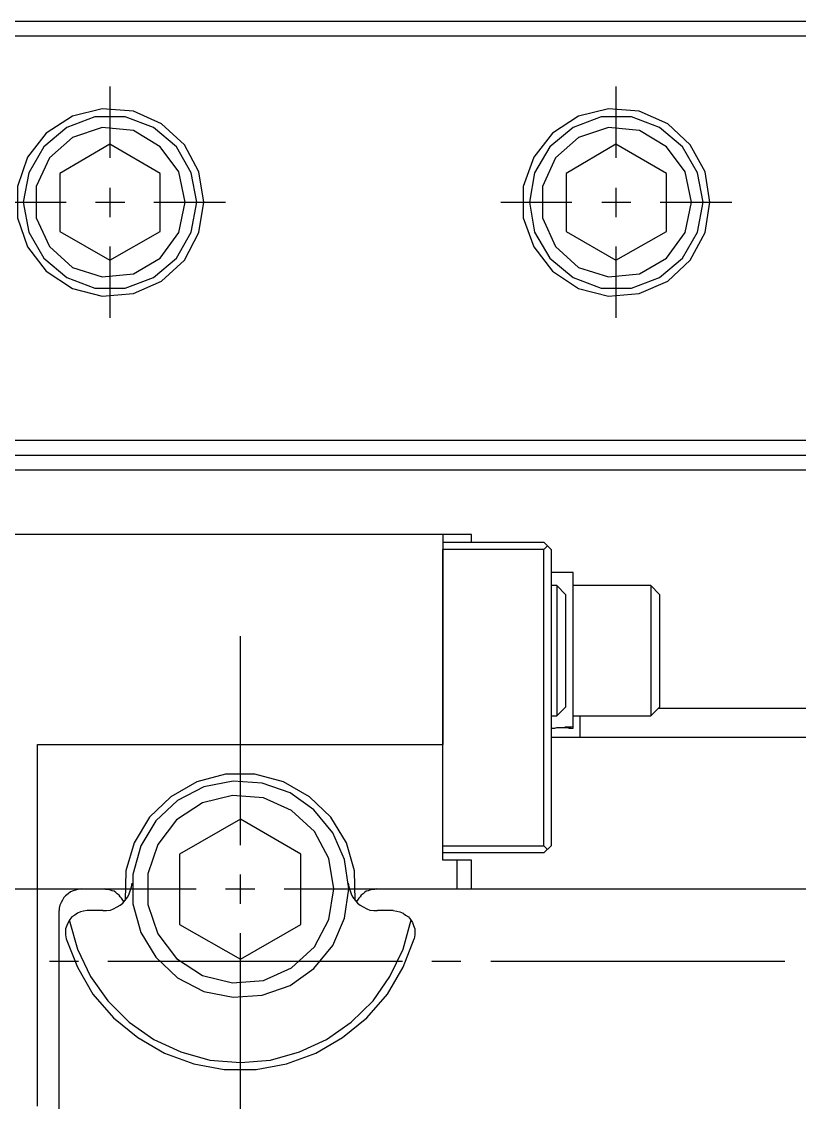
# Model space of a CAD drawing. Header units: millimetres. Extents: x -211 to 45495, y 24 to 52952.
# Drawn here: x 22972.2 to 23079.7, y 28342.5 to 28492 of the extents above; entities that cross this region are included whole.
import ezdxf

# ---------------------------------------------------------------- set-up
doc = ezdxf.new("R2010")
doc.units = ezdxf.units.MM
doc.layers.add('Layer2', color=7, linetype='Continuous')

# ---------------------------------------------------------------- blocks, each defined once
blk = doc.blocks.new('BLKF819')
at = {"layer": 'Layer2', "color": 7, "linetype": 'Continuous', "lineweight": 25}
for p, q in [((22978.77, 28367.76), (22979.89, 28363.71)), ((22979.89, 28363.71), (22981.7, 28359.92)), ((23023.12, 28359.92), (23024.93, 28363.71)), ((22981.7, 28359.92), (22984.11, 28356.56)), ((23020.8, 28356.56), (23023.12, 28359.92)), ((22984.11, 28356.56), (22987.04, 28353.63)), ((23017.78, 28353.63), (23020.8, 28356.56)), ((22987.04, 28353.63), (22990.48, 28351.22)), ((23014.34, 28351.22), (23017.78, 28353.63)), ((22990.48, 28351.22), (22994.19, 28349.5)), ((23010.63, 28349.5), (23014.34, 28351.22)), ((22994.19, 28349.5), (22998.23, 28348.38)), ((23006.59, 28348.38), (23010.63, 28349.5)), ((22998.23, 28348.38), (23002.45, 28348.04)), ((23002.45, 28348.04), (23006.59, 28348.38))]:
    blk.add_line(p, q, dxfattribs=at)
blk = doc.blocks.new('BLKF820')
at = {"layer": 'Layer2', "color": 7, "linetype": 'Continuous', "lineweight": 25}
for p, q in [((22978.34, 28365.17), (22979.89, 28361.21)), ((22979.89, 28361.21), (22982.04, 28357.51)), ((23022.78, 28357.51), (23024.93, 28361.21)), ((22982.04, 28357.51), (22984.89, 28354.24)), ((23019.93, 28354.24), (23022.78, 28357.51)), ((22984.89, 28354.24), (22988.24, 28351.48)), ((23016.58, 28351.48), (23019.93, 28354.24)), ((22988.24, 28351.48), (22991.95, 28349.33)), ((23012.87, 28349.33), (23016.58, 28351.48)), ((22991.95, 28349.33), (22995.99, 28347.86)), ((23008.83, 28347.86), (23012.87, 28349.33)), ((22995.99, 28347.86), (23000.21, 28347.09)), ((23000.21, 28347.09), (23004.61, 28347.09)), ((23004.61, 28347.09), (23008.83, 28347.86))]:
    blk.add_line(p, q, dxfattribs=at)
blk = doc.blocks.new('BLKF821')
at = {"layer": 'Layer2', "color": 7, "linetype": 'Continuous', "lineweight": 25}
for p, q in [((22986.87, 28370.94), (22987.04, 28371.37)), ((22987.04, 28371.37), (22987.21, 28371.8)), ((22987.21, 28371.8), (22987.38, 28372.32)), ((22984.89, 28369.31), (22985.4, 28369.56)), ((22985.4, 28369.56), (22985.83, 28369.82)), ((22985.83, 28369.82), (22986.18, 28370.08)), ((22986.18, 28370.08), (22986.52, 28370.51)), ((22986.52, 28370.51), (22986.87, 28370.94)), ((22983.42, 28369.05), (22983.94, 28369.05)), ((22983.94, 28369.05), (22984.46, 28369.13)), ((22984.46, 28369.13), (22984.89, 28369.31))]:
    blk.add_line(p, q, dxfattribs=at)
blk = doc.blocks.new('BLKF822')
at = {"layer": 'Layer2', "color": 7, "linetype": 'Continuous', "lineweight": 25}
for p, q in [((23017.35, 28372.84), (23017.44, 28372.32)), ((23017.44, 28372.32), (23017.61, 28371.8)), ((23017.61, 28371.8), (23017.78, 28371.37)), ((23017.78, 28371.37), (23017.95, 28370.94)), ((23017.95, 28370.94), (23018.3, 28370.51)), ((23018.3, 28370.51), (23018.64, 28370.08)), ((23018.64, 28370.08), (23018.99, 28369.82)), ((23018.99, 28369.82), (23019.42, 28369.56)), ((23019.42, 28369.56), (23019.93, 28369.31)), ((23019.93, 28369.31), (23020.36, 28369.13)), ((23020.36, 28369.13), (23020.88, 28369.05))]:
    blk.add_line(p, q, dxfattribs=at)
blk = doc.blocks.new('BLKF823')
at = {"layer": 'Layer2', "color": 7, "linetype": 'Continuous', "lineweight": 25}
for p, q in [((23023.55, 28369.05), (23024.07, 28368.96)), ((23024.07, 28368.96), (23024.5, 28368.88)), ((23024.5, 28368.88), (23024.93, 28368.7)), ((23024.93, 28368.7), (23025.27, 28368.44)), ((23025.27, 28368.44), (23025.7, 28368.19)), ((23025.7, 28368.19), (23025.96, 28367.84)), ((23025.96, 28367.84), (23026.22, 28367.41)), ((23026.22, 28367.41), (23026.39, 28366.98)), ((23026.39, 28366.98), (23026.57, 28366.55)), ((23026.57, 28366.55), (23026.57, 28366.12)), ((23026.57, 28366.12), (23026.57, 28365.69))]:
    blk.add_line(p, q, dxfattribs=at)
blk = doc.blocks.new('BLKF824')
at = {"layer": 'Layer2', "color": 7, "linetype": 'Continuous', "lineweight": 25}
for p, q in [((22979.12, 28368.19), (22978.86, 28367.84)), ((22979.55, 28368.44), (22979.12, 28368.19)), ((22979.89, 28368.7), (22979.55, 28368.44)), ((22980.32, 28368.88), (22979.89, 28368.7)), ((22980.75, 28368.96), (22980.32, 28368.88)), ((22981.27, 28369.05), (22980.75, 28368.96)), ((22978.43, 28366.98), (22978.26, 28366.55)), ((22978.26, 28366.55), (22978.26, 28366.12)), ((22978.6, 28367.41), (22978.43, 28366.98)), ((22978.86, 28367.84), (22978.6, 28367.41)), ((22978.26, 28366.12), (22978.26, 28365.69))]:
    blk.add_line(p, q, dxfattribs=at)
blk = doc.blocks.new('BLKF825')
at = {"layer": 'Layer2', "color": 7, "linetype": 'Continuous', "lineweight": 25}
for p, q in [((23000.39, 28387.91), (22996.43, 28386.87)), ((23004.43, 28387.91), (23000.39, 28387.91)), ((23008.4, 28386.87), (23004.43, 28387.91)), ((22996.43, 28386.87), (22992.81, 28384.81)), ((23012.01, 28384.81), (23008.4, 28386.87)), ((22992.81, 28384.81), (22989.88, 28381.96)), ((23014.94, 28381.96), (23012.01, 28384.81)), ((22989.88, 28381.96), (22987.73, 28378.43)), ((23017.09, 28378.43), (23014.94, 28381.96)), ((22987.73, 28378.43), (22986.61, 28374.56)), ((23018.21, 28374.56), (23017.09, 28378.43)), ((23018.3, 28370.43), (23018.21, 28374.56))]:
    blk.add_line(p, q, dxfattribs=at)
blk = doc.blocks.new('BLKF852')
at = {"layer": 'Layer2', "color": 7, "linetype": 'Continuous', "lineweight": 25}
blk.add_line((23209.39, 28434.06), (22881.38, 28434.06), dxfattribs=at)
blk = doc.blocks.new('BLKF1037')
at = {"layer": 'Layer2', "color": 7, "linetype": 'Continuous', "lineweight": 25}
for p, q in [((23001.33, 28384.98), (22997.2, 28383.95)), ((23005.64, 28384.63), (23001.33, 28384.98)), ((23009.51, 28382.91), (23005.64, 28384.63)), ((22997.2, 28383.95), (22993.58, 28381.62)), ((22993.58, 28381.62), (22991, 28378.18)), ((23012.7, 28379.98), (23009.51, 28382.91)), ((23014.68, 28376.28), (23012.7, 28379.98)), ((22991, 28378.18), (22989.62, 28374.13)), ((23015.37, 28372.06), (23014.68, 28376.28)), ((22989.62, 28374.13), (22989.62, 28369.91)), ((22989.62, 28369.91), (22991, 28365.86)), ((23012.7, 28364.05), (23014.68, 28367.84)), ((22991, 28365.86), (22993.58, 28362.42)), ((23009.51, 28361.12), (23012.7, 28364.05)), ((22993.58, 28362.42), (22997.2, 28360.09)), ((23005.64, 28359.4), (23009.51, 28361.12)), ((22997.2, 28360.09), (23001.33, 28359.06)), ((23001.33, 28359.06), (23005.64, 28359.4))]:
    blk.add_line(p, q, dxfattribs=at)
blk = doc.blocks.new('BLKF1038')
at = {"layer": 'Layer2', "color": 7, "linetype": 'Continuous', "lineweight": 25}
for p, q in [((23002.45, 28381.71), (22994.01, 28376.88)), ((23010.81, 28376.88), (23002.45, 28381.71)), ((22994.01, 28376.88), (22994.01, 28367.15)), ((23010.81, 28367.15), (23010.81, 28376.88)), ((23002.45, 28362.33), (23010.81, 28367.15))]:
    blk.add_line(p, q, dxfattribs=at)
blk = doc.blocks.new('BLKF1039')
at = {"layer": 'Layer2', "color": 7, "linetype": 'Continuous', "lineweight": 25}
for p, q in [((22997.37, 28386.18), (22993.76, 28384.29)), ((23001.42, 28386.96), (22997.37, 28386.18)), ((23005.47, 28386.7), (23001.42, 28386.96)), ((23009.34, 28385.32), (23005.47, 28386.7)), ((23012.61, 28383), (23009.34, 28385.32)), ((22993.76, 28384.29), (22990.74, 28381.45)), ((23015.2, 28379.81), (23012.61, 28383)), ((22990.74, 28381.45), (22988.67, 28378)), ((23016.83, 28376.11), (23015.2, 28379.81)), ((22988.67, 28378), (22987.56, 28374.04)), ((23017.44, 28372.06), (23016.83, 28376.11)), ((22987.56, 28374.04), (22987.56, 28369.99)), ((22987.56, 28369.99), (22988.67, 28366.03)), ((23015.2, 28364.23), (23016.83, 28368.01)), ((22988.67, 28366.03), (22990.74, 28362.59)), ((23012.61, 28361.04), (23015.2, 28364.23)), ((22990.74, 28362.59), (22993.76, 28359.75)), ((23009.34, 28358.71), (23012.61, 28361.04)), ((22993.76, 28359.75), (22997.37, 28357.85)), ((22997.37, 28357.85), (23001.42, 28357.08)), ((23005.47, 28357.34), (23009.34, 28358.71)), ((23001.42, 28357.08), (23005.47, 28357.34))]:
    blk.add_line(p, q, dxfattribs=at)
blk = doc.blocks.new('BLKF1155')
at = {"layer": 'Layer2', "color": 7, "linetype": 'Continuous', "lineweight": 25}
for p, q in [((23053.35, 28477.38), (23049.21, 28476)), ((23057.65, 28476.95), (23053.35, 28477.38)), ((23049.21, 28476), (23046.03, 28473.16)), ((23061.36, 28474.71), (23057.65, 28476.95)), ((23063.94, 28471.26), (23061.36, 28474.71)), ((23046.03, 28473.16), (23044.22, 28469.2)), ((23064.8, 28467.05), (23063.94, 28471.26)), ((23044.22, 28469.2), (23044.22, 28464.89)), ((23044.22, 28464.89), (23046.03, 28460.93)), ((23061.36, 28459.3), (23063.94, 28462.83)), ((23046.03, 28460.93), (23049.21, 28458)), ((23057.65, 28457.14), (23061.36, 28459.3)), ((23049.21, 28458), (23053.35, 28456.71)), ((23053.35, 28456.71), (23057.65, 28457.14))]:
    blk.add_line(p, q, dxfattribs=at)
blk = doc.blocks.new('BLKF1156')
at = {"layer": 'Layer2', "color": 7, "linetype": 'Continuous', "lineweight": 25}
for p, q in [((23054.38, 28475.05), (23047.49, 28471.01)), ((23061.36, 28471.01), (23054.38, 28475.05)), ((23047.49, 28471.01), (23047.49, 28463)), ((23061.36, 28463), (23061.36, 28471.01)), ((23054.38, 28459.04), (23061.36, 28463))]:
    blk.add_line(p, q, dxfattribs=at)
blk = doc.blocks.new('BLKF1157')
at = {"layer": 'Layer2', "color": 7, "linetype": 'Continuous', "lineweight": 25}
for p, q in [((23052.31, 28478.84), (23048.44, 28477.38)), ((23056.53, 28478.84), (23052.31, 28478.84)), ((23060.41, 28477.38), (23056.53, 28478.84)), ((23048.44, 28477.38), (23045.25, 28474.71)), ((23063.59, 28474.71), (23060.41, 28477.38)), ((23045.25, 28474.71), (23043.1, 28471.09)), ((23065.66, 28471.09), (23063.59, 28474.71)), ((23043.1, 28471.09), (23042.41, 28467.05)), ((23066.44, 28467.05), (23065.66, 28471.09)), ((23042.41, 28467.05), (23043.1, 28462.91)), ((23043.1, 28462.91), (23045.25, 28459.3)), ((23063.59, 28459.3), (23065.66, 28462.91)), ((23045.25, 28459.3), (23048.44, 28456.63)), ((23060.41, 28456.63), (23063.59, 28459.3)), ((23048.44, 28456.63), (23052.31, 28455.16)), ((23056.53, 28455.16), (23060.41, 28456.63)), ((23052.31, 28455.16), (23056.53, 28455.16))]:
    blk.add_line(p, q, dxfattribs=at)
blk = doc.blocks.new('BLKF1158')
at = {"layer": 'Layer2', "color": 7, "linetype": 'Continuous', "lineweight": 25}
for p, q in [((22982.3, 28478.84), (22978.43, 28477.38)), ((22986.52, 28478.84), (22982.3, 28478.84)), ((22990.4, 28477.38), (22986.52, 28478.84)), ((22978.43, 28477.38), (22975.24, 28474.71)), ((22993.58, 28474.71), (22990.4, 28477.38)), ((22975.24, 28474.71), (22973.17, 28471.09)), ((22995.65, 28471.09), (22993.58, 28474.71)), ((22973.17, 28471.09), (22972.4, 28467.05)), ((22996.43, 28467.05), (22995.65, 28471.09)), ((22972.4, 28467.05), (22973.17, 28462.91)), ((22973.17, 28462.91), (22975.24, 28459.3)), ((22993.58, 28459.3), (22995.65, 28462.91)), ((22975.24, 28459.3), (22978.43, 28456.63)), ((22990.4, 28456.63), (22993.58, 28459.3)), ((22978.43, 28456.63), (22982.3, 28455.16)), ((22986.52, 28455.16), (22990.4, 28456.63)), ((22982.3, 28455.16), (22986.52, 28455.16))]:
    blk.add_line(p, q, dxfattribs=at)
blk = doc.blocks.new('BLKF1159')
at = {"layer": 'Layer2', "color": 7, "linetype": 'Continuous', "lineweight": 25}
for p, q in [((22983.34, 28477.38), (22979.2, 28476)), ((22987.64, 28476.95), (22983.34, 28477.38)), ((22979.2, 28476), (22976.02, 28473.16)), ((22991.34, 28474.71), (22987.64, 28476.95)), ((22993.93, 28471.26), (22991.34, 28474.71)), ((22976.02, 28473.16), (22974.21, 28469.2)), ((22994.79, 28467.05), (22993.93, 28471.26)), ((22974.21, 28469.2), (22974.21, 28464.89)), ((22974.21, 28464.89), (22976.02, 28460.93)), ((22991.34, 28459.3), (22993.93, 28462.83)), ((22976.02, 28460.93), (22979.2, 28458)), ((22987.64, 28457.14), (22991.34, 28459.3)), ((22979.2, 28458), (22983.34, 28456.71)), ((22983.34, 28456.71), (22987.64, 28457.14))]:
    blk.add_line(p, q, dxfattribs=at)
blk = doc.blocks.new('BLKF1160')
at = {"layer": 'Layer2', "color": 7, "linetype": 'Continuous', "lineweight": 25}
for p, q in [((22984.37, 28475.05), (22977.48, 28471.01)), ((22991.34, 28471.01), (22984.37, 28475.05)), ((22977.48, 28471.01), (22977.48, 28463)), ((22991.34, 28463), (22991.34, 28471.01)), ((22984.37, 28459.04), (22991.34, 28463))]:
    blk.add_line(p, q, dxfattribs=at)
blk = doc.blocks.new('BLKF1319')
at = {"layer": 'Layer2', "color": 7, "linetype": 'Continuous', "lineweight": 25}
for p, q in [((22978.26, 28371.11), (22978, 28370.86)), ((22978.6, 28371.37), (22978.26, 28371.11)), ((22978.94, 28371.63), (22978.6, 28371.37)), ((22979.29, 28371.8), (22978.94, 28371.63)), ((22979.63, 28371.89), (22979.29, 28371.8)), ((22979.98, 28371.98), (22979.63, 28371.89)), ((22980.41, 28372.06), (22979.98, 28371.98)), ((22977.48, 28369.82), (22977.39, 28369.39)), ((22977.65, 28370.17), (22977.48, 28369.82)), ((22977.82, 28370.51), (22977.65, 28370.17)), ((22978, 28370.86), (22977.82, 28370.51))]:
    blk.add_line(p, q, dxfattribs=at)
blk = doc.blocks.new('BLKF1320')
at = {"layer": 'Layer2', "color": 7, "linetype": 'Continuous', "lineweight": 25}
for p, q in [((23019.16, 28371.2), (23018.99, 28370.94)), ((23019.42, 28371.37), (23019.16, 28371.2)), ((23019.59, 28371.54), (23019.42, 28371.37)), ((23019.85, 28371.72), (23019.59, 28371.54)), ((23020.11, 28371.8), (23019.85, 28371.72)), ((23020.36, 28371.89), (23020.11, 28371.8)), ((23020.71, 28371.98), (23020.36, 28371.89)), ((23020.97, 28371.98), (23020.71, 28371.98)), ((23021.23, 28372.06), (23020.97, 28371.98)), ((23018.81, 28370.77), (23018.64, 28370.51)), ((23018.99, 28370.94), (23018.81, 28370.77))]:
    blk.add_line(p, q, dxfattribs=at)
blk = doc.blocks.new('BLKF1321')
at = {"layer": 'Layer2', "color": 7, "linetype": 'Continuous', "lineweight": 25}
for p, q in [((22984.11, 28371.98), (22983.85, 28371.98)), ((22984.46, 28371.89), (22984.11, 28371.98)), ((22984.71, 28371.8), (22984.46, 28371.89)), ((22984.97, 28371.72), (22984.71, 28371.8)), ((22985.23, 28371.54), (22984.97, 28371.72)), ((22985.4, 28371.37), (22985.23, 28371.54)), ((22985.66, 28371.2), (22985.4, 28371.37)), ((22985.83, 28370.94), (22985.66, 28371.2)), ((22986.01, 28370.77), (22985.83, 28370.94)), ((22986.18, 28370.51), (22986.01, 28370.77)), ((22986.35, 28370.25), (22986.18, 28370.51))]:
    blk.add_line(p, q, dxfattribs=at)
blk = doc.blocks.new('BLKF1432')
at = {"layer": 'Layer2', "color": 7, "linetype": 'Continuous', "lineweight": 25}
for p, q in [((23045.42, 28394.28), (23045.94, 28394.28)), ((23045.94, 28394.28), (23046.2, 28394.36)), ((23046.2, 28394.36), (23047.15, 28394.36)), ((23047.15, 28394.36), (23047.4, 28394.45)), ((23047.4, 28394.45), (23047.66, 28394.45)), ((23047.66, 28394.45), (23047.92, 28394.45)), ((23047.92, 28394.45), (23048.18, 28394.45))]:
    blk.add_line(p, q, dxfattribs=at)
blk = doc.blocks.new('BLKF1433')
at = {"layer": 'Layer2', "color": 7, "linetype": 'Continuous', "lineweight": 25}
for p, q in [((23046.89, 28394.36), (23047.75, 28394.36)), ((23047.75, 28394.36), (23047.92, 28394.28)), ((23047.92, 28394.28), (23048.44, 28394.28))]:
    blk.add_line(p, q, dxfattribs=at)
blk = doc.blocks.new('BLKF1461')
at = {"layer": 'Layer2', "color": 7, "linetype": 'Continuous', "lineweight": 25}
for p, q in [((22979.2, 28478.93), (22975.59, 28476.6)), ((22983.34, 28479.96), (22979.2, 28478.93)), ((22987.64, 28479.62), (22983.34, 28479.96)), ((22991.52, 28477.9), (22987.64, 28479.62)), ((22994.7, 28474.97), (22991.52, 28477.9)), ((22975.59, 28476.6), (22973, 28473.25)), ((22996.68, 28471.26), (22994.7, 28474.97)), ((22973, 28473.25), (22971.62, 28469.2)), ((22997.37, 28467.05), (22996.68, 28471.26)), ((22971.62, 28469.2), (22971.62, 28464.89)), ((22971.62, 28464.89), (22973, 28460.85)), ((22994.7, 28459.04), (22996.68, 28462.83)), ((22973, 28460.85), (22975.59, 28457.49)), ((22991.52, 28456.11), (22994.7, 28459.04)), ((22975.59, 28457.49), (22979.2, 28455.08)), ((22979.2, 28455.08), (22983.34, 28454.04)), ((22987.64, 28454.39), (22991.52, 28456.11)), ((22983.34, 28454.04), (22987.64, 28454.39))]:
    blk.add_line(p, q, dxfattribs=at)
blk = doc.blocks.new('BLKF1462')
at = {"layer": 'Layer2', "color": 7, "linetype": 'Continuous', "lineweight": 25}
for p, q in [((23049.21, 28478.93), (23045.6, 28476.6)), ((23053.35, 28479.96), (23049.21, 28478.93)), ((23057.57, 28479.62), (23053.35, 28479.96)), ((23061.53, 28477.9), (23057.57, 28479.62)), ((23064.63, 28474.97), (23061.53, 28477.9)), ((23045.6, 28476.6), (23043.01, 28473.25)), ((23066.69, 28471.26), (23064.63, 28474.97)), ((23043.01, 28473.25), (23041.55, 28469.2)), ((23067.38, 28467.05), (23066.69, 28471.26)), ((23041.55, 28469.2), (23041.55, 28464.89)), ((23041.55, 28464.89), (23043.01, 28460.85)), ((23064.63, 28459.04), (23066.69, 28462.83)), ((23043.01, 28460.85), (23045.6, 28457.49)), ((23061.53, 28456.11), (23064.63, 28459.04)), ((23045.6, 28457.49), (23049.21, 28455.08)), ((23049.21, 28455.08), (23053.35, 28454.04)), ((23057.57, 28454.39), (23061.53, 28456.11)), ((23053.35, 28454.04), (23057.57, 28454.39))]:
    blk.add_line(p, q, dxfattribs=at)
blk = doc.blocks.new('BLKF800')
at = {"layer": 'Layer2', "color": 7, "linetype": 'Continuous', "lineweight": 25}
for p, q in [((23272.42, 28492.02), (22879.4, 28492.02)), ((22881.38, 28490.04), (23209.39, 28490.04)), ((22984.37, 28483.06), (22984.37, 28473.16)), ((23054.38, 28483.06), (23054.38, 28473.16)), ((22984.37, 28469.03), (22984.37, 28464.98)), ((23054.38, 28469.03), (23054.38, 28464.98)), ((22968.44, 28467.05), (22978.34, 28467.05)), ((22982.39, 28467.05), (22986.44, 28467.05)), ((22990.48, 28467.05), (23000.39, 28467.05)), ((22993.93, 28462.83), (22994.79, 28467.05)), ((22995.65, 28462.91), (22996.43, 28467.05)), ((22996.68, 28462.83), (22997.37, 28467.05)), ((23038.45, 28467.05), (23048.27, 28467.05)), ((23052.4, 28467.05), (23056.45, 28467.05)), ((23060.49, 28467.05), (23070.4, 28467.05)), ((23063.94, 28462.83), (23064.8, 28467.05)), ((23065.66, 28462.91), (23066.44, 28467.05)), ((23066.69, 28462.83), (23067.38, 28467.05)), ((22977.48, 28463), (22984.37, 28459.04)), ((23047.49, 28463), (23054.38, 28459.04)), ((22984.37, 28460.93), (22984.37, 28451.03)), ((23054.38, 28460.93), (23054.38, 28451.03)), ((23272.42, 28432), (22879.4, 28432)), ((22894.38, 28430.02), (23199.4, 28430.02)), ((23034.4, 28421.06), (22914.44, 28421.06)), ((23030.44, 28421.06), (23030.44, 28392.04)), ((23034.4, 28420.03), (23034.4, 28421.06)), ((23030.44, 28420.03), (23044.39, 28420.03)), ((23044.39, 28418.99), (23030.44, 28418.99)), ((23030.44, 28377.06), (23030.44, 28418.99)), ((23045.42, 28418.99), (23044.39, 28420.03)), ((23044.39, 28418.99), (23044.91, 28419.51)), ((23044.39, 28378), (23044.39, 28418.99)), ((23045.42, 28418.99), (23045.42, 28378)), ((23048.44, 28415.81), (23045.42, 28415.81)), ((23048.44, 28394.28), (23048.44, 28415.81)), ((23046.2, 28414), (23045.42, 28414)), ((23047.4, 28412.79), (23046.2, 28414)), ((23046.2, 28414), (23046.2, 28396)), ((23059.2, 28414), (23048.44, 28414)), ((23060.41, 28412.79), (23059.2, 28414)), ((23059.2, 28414), (23059.2, 28396)), ((23047.4, 28412.79), (23047.4, 28397.21)), ((23060.41, 28412.79), (23060.41, 28397.21)), ((23002.45, 28378.09), (23002.45, 28407.02)), ((23046.2, 28396), (23047.4, 28397.21)), ((23059.2, 28396), (23060.41, 28397.21)), ((23199.4, 28397.03), (23060.24, 28397.03)), ((23045.42, 28396), (23046.2, 28396)), ((23048.44, 28396), (23059.2, 28396)), ((23049.39, 28396), (23049.39, 28392.99)), ((23048.18, 28394.45), (23048.44, 28394.54)), ((22974.38, 28342.01), (22974.38, 28392.04)), ((22974.38, 28392.04), (23030.44, 28392.04)), ((23523.36, 28392.99), (23045.42, 28392.99)), ((23030.44, 28378), (23044.39, 28378)), ((23044.39, 28377.06), (23030.44, 28377.06)), ((23030.44, 28376.02), (23030.44, 28377.06)), ((23044.91, 28377.49), (23044.39, 28378)), ((23045.42, 28378), (23044.39, 28377.06)), ((23034.4, 28376.02), (23030.44, 28376.02)), ((23032.42, 28372.06), (23032.42, 28376.02)), ((23034.4, 28372.06), (23034.4, 28376.02)), ((22986.61, 28374.56), (22986.52, 28370.43)), ((23002.45, 28369.99), (23002.45, 28374.04)), ((22987.38, 28372.32), (22987.47, 28372.84)), ((22950.53, 28372.06), (22979.37, 28372.06)), ((22967.4, 28372.06), (22996.34, 28372.06)), ((22980.41, 28372.06), (22983.59, 28372.06)), ((22983.85, 28371.98), (22983.59, 28372.06)), ((23000.39, 28372.06), (23004.43, 28372.06)), ((23008.48, 28372.06), (23037.42, 28372.06)), ((23014.68, 28367.84), (23015.37, 28372.06)), ((23016.83, 28368.01), (23017.44, 28372.06)), ((23021.23, 28372.06), (23126.37, 28372.06)), ((23018.64, 28370.51), (23018.47, 28370.25)), ((22977.39, 28369.39), (22977.39, 28369.05)), ((22977.39, 28214.99), (22977.39, 28369.05)), ((22983.42, 28369.05), (22981.27, 28369.05)), ((23020.88, 28369.05), (23021.4, 28369.05)), ((23023.55, 28369.05), (23021.4, 28369.05)), ((22994.01, 28367.15), (23002.45, 28362.33)), ((23024.93, 28363.71), (23026.05, 28367.76)), ((22978.26, 28365.69), (22978.34, 28365.17)), ((23002.45, 28337.01), (23002.45, 28365.95)), ((23024.93, 28361.21), (23026.48, 28365.17)), ((23026.57, 28365.69), (23026.48, 28365.17)), ((22980.06, 28361.99), (22976.02, 28361.99)), ((23024.84, 28361.99), (22984.11, 28361.99)), ((23032.94, 28361.99), (23028.89, 28361.99)), ((23077.72, 28361.99), (23037.07, 28361.99))]:
    blk.add_line(p, q, dxfattribs=at)
for name in ['BLKF852', 'BLKF1461', 'BLKF1158', 'BLKF1462', 'BLKF1157', 'BLKF1159', 'BLKF1155', 'BLKF1160', 'BLKF1156', 'BLKF1432', 'BLKF1433', 'BLKF825', 'BLKF1039', 'BLKF1037', 'BLKF1038', 'BLKF822', 'BLKF1319', 'BLKF821', 'BLKF1321', 'BLKF1320', 'BLKF824', 'BLKF823', 'BLKF819', 'BLKF820']:
    blk.add_blockref(name, (0, 0), dxfattribs=at)

msp = doc.modelspace()

# ---------------------------------------------------------------- block references
at = {"layer": 'Layer2', "color": 7, "linetype": 'Continuous', "lineweight": 25}
msp.add_blockref('BLKF800', (0, 0), dxfattribs=at)

doc.saveas('drawing.dxf')
